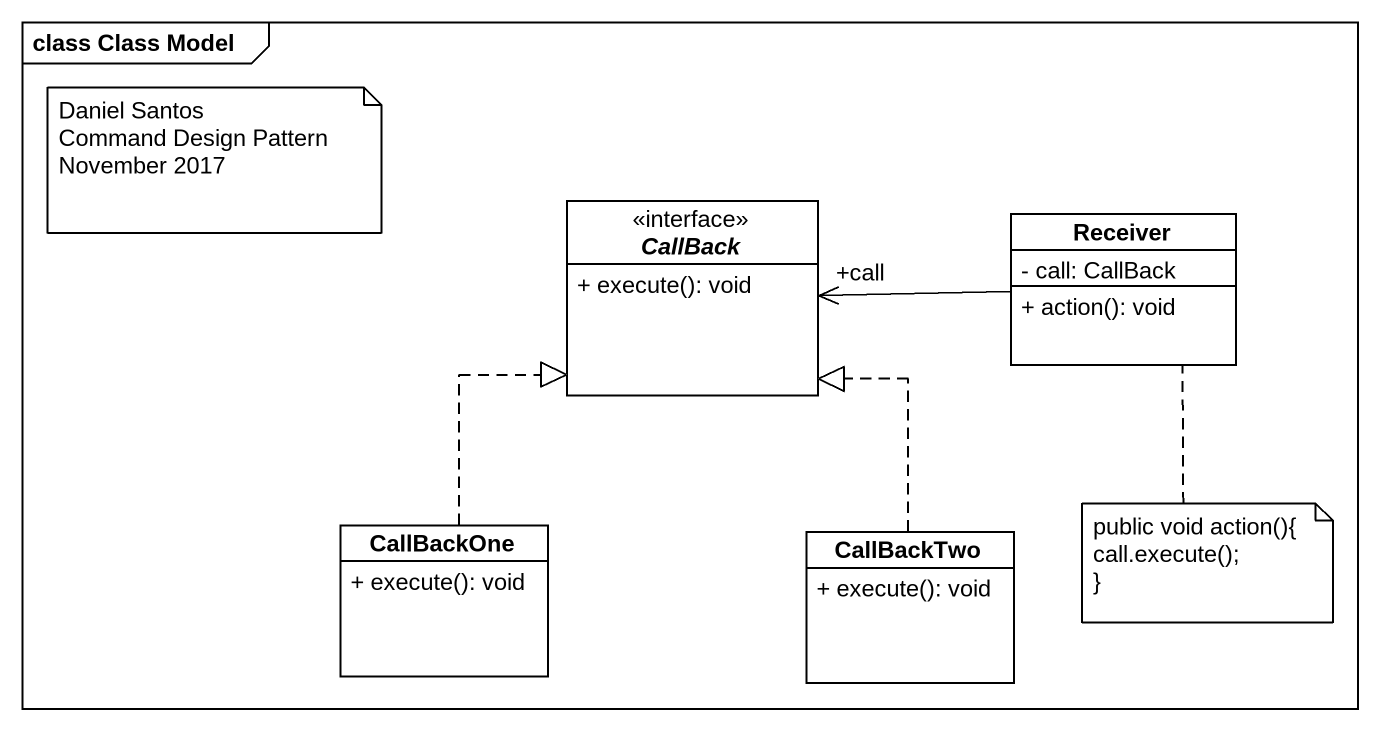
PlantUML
@startuml
mainframe class Class Model
hide circle
hide empty members
skinparam classAttributeIconSize 0
interface CallBack {
  + execute(): void
}
class Receiver {
  - call: CallBack
  + action(): void
}
class CallBackOne {
  + execute(): void
}
class CallBackTwo {
  + execute(): void
}
Receiver -left-> "+call" CallBack
CallBackOne .up.|> CallBack
CallBackTwo .up.|> CallBack
note as N1
  Daniel Santos
  Command Design Pattern
  November 2017
end note
note bottom of Receiver
  public void action(){
  call.execute();
  ~}
end note
@enduml
